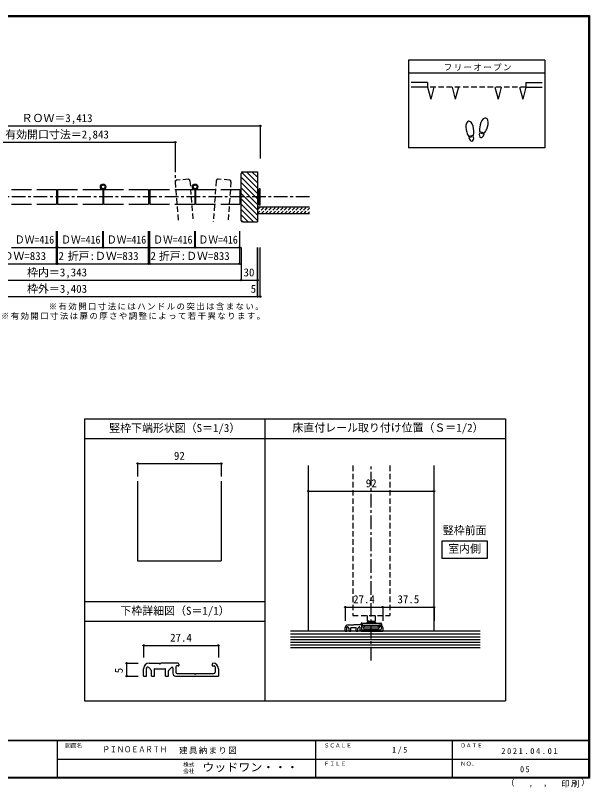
# Model space of a CAD drawing. Units: millimetres, scale not verified, with parts at other scales. Extents: x -973 to 977, y -718 to 696.
# Drawn here: x -75 to 977, y -718 to 696 of the extents above; entities that cross this region are included whole.
import ezdxf
from ezdxf.enums import TextEntityAlignment as Align

# ---------------------------------------------------------------- set-up
doc = ezdxf.new("R2010")
doc.units = ezdxf.units.MM
doc.header["$LTSCALE"] = 5
doc.header["$PDMODE"] = 32
doc.header["$PDSIZE"] = 2.5
for name, pattern in [('CHAIN1', [8, 5, -1, 1, -1]), ('DASHED1', [1.8, 1.2, -0.6]), ('DASHED2', [3, 2, -1])]:
    doc.linetypes.add(name, pattern=pattern)
for name, color, linetype in [('0-0_補助線', 7, 'Continuous'), ('0-1_通り芯', 4, 'CHAIN1'), ('0-3_仕上げ', 2, 'Continuous'), ('0-4_枠', 7, 'Continuous'), ('0-6_扉', 6, 'Continuous'), ('0-7_金物', 7, 'Continuous'), ('0-8_戸当り', 2, 'Continuous'), ('0-A_文字', 7, 'Continuous'), ('0-B_寸法', 7, 'Continuous'), ('0-C_ハッチ', 4, 'Continuous'), ('1-1_通り芯', 4, 'CHAIN1'), ('1-3_仕上げ', 7, 'Continuous'), ('1-4_枠', 3, 'Continuous'), ('1-6_扉', 7, 'DASHED2'), ('1-A_文字', 7, 'Continuous'), ('1-B_寸法', 7, 'Continuous'), ('F-1_枠', 6, 'Continuous'), ('F-A_文字', 7, 'Continuous')]:
    doc.layers.add(name, color=color, linetype=linetype)
doc.styles.add('ＭＳ ゴシック', font='')
doc.styles.get('ＭＳ ゴシック').set_extended_font_data('MS Gothic')

# ---------------------------------------------------------------- blocks, each defined once
blk = doc.blocks.new('03')
at = {"layer": '0-0_補助線'}
for p, q in [((-2.83, 6.407), (-2.83, 2.368)), ((3.17, 2.368), (3.17, 6.407)), ((-7.33, -0.352), (-7.33, 0.348)), ((-6.83, 0.848), (3.17, 0.848)), ((-2.83, 2.368), (3.17, 2.368)), ((-1.58, 2.148), (-2.83, 2.368)), ((-2.33, 1.848), (-2.83, 1.348)), ((-2.83, 0.848), (-2.83, 1.348)), ((3.17, 1.348), (-2.83, 1.348)), ((-2.33, 1.848), (2.67, 1.848)), ((-1.58, 2.148), (1.92, 2.148)), ((-1.58, 2.148), (-1.58, 1.848)), ((1.92, 2.148), (3.17, 2.368)), ((1.92, 2.148), (1.92, 1.848)), ((3.17, 1.348), (2.67, 1.848)), ((3.17, 1.348), (3.17, 0.848)), ((3.17, 0.848), (7.17, 0.848)), ((7.67, 0.348), (7.67, -0.352)), ((-7.33, -0.352), (-6.459, -0.352)), ((-6.459, -0.352), (-5.008, -0.582)), ((-5.008, -0.582), (-4.88, -0.602)), ((-4.88, -1.752), (-4.88, -0.602)), ((-4.88, -0.613), (5.22, -0.613)), ((-4.88, -1.952), (5.22, -1.952)), ((-4.83, -3.452), (5.17, -3.452)), ((5.22, -0.602), (6.8, -0.352)), ((5.22, -0.602), (5.22, -1.752)), ((6.8, -0.352), (7.67, -0.352))]:
    blk.add_line(p, q, dxfattribs=at)
for points in [[(-5.63, -2.652), (-5.63, -1.952), (-5.08, -1.952)], [(-5.08, -1.952), (-4.88, -1.952), (-4.88, -1.752)], [(5.22, -1.752), (5.22, -1.952), (5.42, -1.952)], [(5.42, -1.952), (5.97, -1.952), (5.97, -2.652)]]:
    blk.add_lwpolyline(points, dxfattribs=at)
for centre, radius, start, end in [((-6.83, 0.348), 0.5, 90, 180), ((7.17, 0.348), 0.5, 0, 90), ((-4.83, -2.652), 0.8, 180, 270), ((5.17, -2.652), 0.8, 270, 0)]:
    blk.add_arc(centre, radius, start, end, dxfattribs=at)

msp = doc.modelspace()

# ---------------------------------------------------------------- linework, layer by layer
at = {"layer": '0-0_補助線', "color": 3}
for p, q in [((51.653, -42.617), (382.598, -42.617)), ((382.598, -42.617), (822.598, -42.617)), ((382.598, -559.133), (382.598, -42.617)), ((822.598, -42.617), (822.598, -559.133)), ((51.653, -78.617), (382.598, -78.617)), ((382.598, -78.617), (822.598, -78.617)), ((148.928, -156.894), (148.928, -302.776)), ((302.262, -156.894), (302.262, -302.776)), ((148.928, -302.776), (302.262, -302.776)), ((51.653, -377.281), (382.598, -377.281)), ((51.653, -413.281), (382.598, -413.281))]:
    msp.add_line(p, q, dxfattribs=at)
at = {"layer": '0-0_補助線', "color": 4}
for p, q in [((148.928, -124.637), (148.928, -148.561)), ((148.928, -124.637), (302.262, -124.637)), ((302.262, -124.637), (302.262, -148.561)), ((160.041, -457.596), (297.041, -457.596)), ((160.041, -457.596), (160.041, -479.65)), ((297.041, -457.596), (297.041, -479.65)), ((128.767, -490.179), (128.767, -513.679)), ((128.767, -490.179), (150.06, -490.179)), ((128.767, -513.679), (150.06, -513.679))]:
    msp.add_line(p, q, dxfattribs=at)
at = {"layer": '0-0_補助線'}
for p, q in [((534.427, -419.81), (543.677, -419.81)), ((544.427, -420.56), (543.677, -419.81)), ((544.427, -420.56), (545.177, -419.81)), ((560.927, -419.81), (545.177, -419.81)), ((552.397, -426.215), (554.897, -423.715)), ((558.927, -423.06), (558.927, -428.06)), ((561.177, -422.31), (559.677, -422.31)), ((561.677, -420.56), (561.677, -421.81)), ((592.177, -420.56), (592.177, -421.81)), ((592.177, -420.56), (592.177, -421.81)), ((592.677, -422.31), (594.177, -422.31)), ((594.927, -423.06), (594.927, -428.06)), ((529.427, -431.56), (529.427, -424.81)), ((529.427, -431.56), (531.927, -431.56)), ((531.927, -431.56), (531.927, -424.702)), ((536.677, -431.56), (539.427, -431.56)), ((539.427, -431.56), (539.427, -425.06)), ((539.677, -424.81), (549.177, -424.81)), ((549.427, -431.56), (549.427, -425.06)), ((549.427, -431.56), (552.177, -431.56)), ((552.177, -431.56), (552.177, -426.745)), ((556.177, -424.245), (556.177, -429.06)), ((558.677, -431.56), (597.927, -431.56)), ((560.177, -429.31), (576.177, -429.31)), ((576.927, -430.06), (576.177, -429.31)), ((597.927, -424.81), (597.927, -431.56)), ((170.041, -490.179), (188.541, -490.179)), ((190.041, -491.679), (188.541, -490.179)), ((190.041, -491.679), (191.541, -490.179)), ((223.041, -490.179), (191.541, -490.179)), ((224.541, -491.679), (224.541, -494.179)), ((285.541, -491.679), (285.541, -494.179)), ((160.041, -513.679), (160.041, -500.179)), ((165.041, -513.679), (165.041, -499.965)), ((180.041, -513.679), (180.041, -500.679)), ((180.541, -500.179), (199.541, -500.179)), ((200.041, -513.679), (200.041, -500.679)), ((205.541, -513.679), (205.541, -504.051)), ((205.981, -502.99), (210.981, -497.99)), ((213.541, -499.051), (213.541, -508.679)), ((219.041, -496.679), (219.041, -506.679)), ((223.541, -495.179), (220.541, -495.179)), ((286.541, -495.179), (289.541, -495.179)), ((291.041, -496.679), (291.041, -506.679)), ((297.041, -500.179), (297.041, -513.679)), ((160.041, -513.679), (165.041, -513.679)), ((174.541, -513.679), (180.041, -513.679)), ((200.041, -513.679), (205.541, -513.679)), ((218.541, -513.679), (297.041, -513.679)), ((221.541, -509.179), (253.541, -509.179)), ((255.041, -510.679), (253.541, -509.179))]:
    msp.add_line(p, q, dxfattribs=at)
at = {"layer": '0-0_補助線', "color": 3}
msp.add_lwpolyline([(51.653, -42.617), (51.653, -559.133), (822.598, -559.133)], dxfattribs=at)
at = {"layer": '0-0_補助線'}
for points in [[(536.677, -431.56), (536.677, -426.435), (534.061, -423.819)], [(576.927, -430.06), (577.677, -429.31), (593.677, -429.31)], [(174.541, -513.679), (174.541, -503.429), (169.309, -498.197)], [(255.041, -510.679), (256.541, -509.179), (288.541, -509.179)]]:
    msp.add_lwpolyline(points, dxfattribs=at)
for centre, radius, start, end in [((534.427, -424.81), 5, 90, 180), ((533.177, -424.702), 1.25, 45, 180), ((555.427, -424.245), 0.75, 360, 135), ((559.677, -423.06), 0.75, 90, 180), ((560.927, -420.56), 0.75, 360, 90), ((561.177, -421.81), 0.5, 270, 360), ((592.927, -420.56), 0.75, 90, 180), ((592.677, -421.81), 0.5, 180, 270), ((592.927, -424.81), 5, 360, 90), ((594.177, -423.06), 0.75, 0, 90), ((539.677, -425.06), 0.25, 90, 180), ((549.177, -425.06), 0.25, 0, 90), ((552.927, -426.745), 0.75, 135, 180), ((558.677, -429.06), 2.5, 180, 270), ((560.177, -428.06), 1.25, 180, 270), ((593.677, -428.06), 1.25, 270, 0), ((170.041, -500.179), 10, 90, 180), ((223.041, -491.679), 1.5, 360, 90), ((223.541, -494.179), 1, 270, 360), ((287.041, -491.679), 1.5, 90, 180), ((286.541, -494.179), 1, 180, 270), ((287.041, -500.179), 10, 360, 90), ((167.541, -499.965), 2.5, 45, 180), ((180.541, -500.679), 0.5, 90, 180), ((199.541, -500.679), 0.5, 0, 90), ((207.041, -504.051), 1.5, 135, 180), ((212.041, -499.051), 1.5, 360, 135), ((218.541, -508.679), 5, 180, 270), ((220.541, -496.679), 1.5, 90, 180), ((221.541, -506.679), 2.5, 180, 270), ((288.541, -506.679), 2.5, 270, 0), ((289.541, -496.679), 1.5, 0, 90)]:
    msp.add_arc(centre, radius, start, end, dxfattribs=at)
for p in [(148.928, -124.637), (302.262, -124.637), (160.041, -457.596), (297.041, -457.596), (128.767, -490.179), (128.767, -513.679)]:
    msp.add_point(p, dxfattribs=at)
at = {"layer": '0-1_通り芯'}
for p, q in [((217.97, 433.658), (217.97, 391.422)), ((463.653, 363.658), (-460.347, 363.658))]:
    msp.add_line(p, q, dxfattribs=at)
at = {"layer": '0-3_仕上げ'}
for p, q in [((368.653, 345.658), (463.797, 345.658)), ((368.653, 333.158), (463.797, 333.158))]:
    msp.add_line(p, q, dxfattribs=at)
at = {"layer": '0-4_枠', "color": 3}
for p, q in [((338.653, 320.658), (338.653, 406.658)), ((341.653, 409.658), (368.653, 409.658)), ((368.653, 409.658), (368.653, 317.658)), ((341.653, 317.658), (368.653, 317.658))]:
    msp.add_line(p, q, dxfattribs=at)
for centre, start, end in [((341.653, 406.658), 90, 180), ((341.653, 320.658), 180, 270)]:
    msp.add_arc(centre, 3, start, end, dxfattribs=at)
at = {"layer": '0-6_扉', "color": 2, "linetype": 'DASHED2'}
for p, q in [((317.281, 394.413), (296.341, 396.004)), ((217.97, 390.967), (223.541, 317.658)), ((241.673, 395.777), (220.734, 394.186)), ((244.892, 393.013), (250.619, 317.658)), ((293.123, 393.24), (287.378, 317.658)), ((320.045, 391.194), (314.456, 317.658))]:
    msp.add_line(p, q, dxfattribs=at)
at = {"layer": '0-6_扉'}
for p, q in [((-82.097, 377.158), (-45.472, 377.158)), ((-35.472, 377.158), (0.653, 377.158)), ((0.653, 377.158), (0.653, 350.158)), ((2.653, 377.158), (2.653, 350.158)), ((2.653, 377.158), (38.778, 377.158)), ((86.403, 377.158), (86.403, 350.158)), ((86.403, 377.158), (123.028, 377.158)), ((133.028, 377.158), (169.153, 377.158)), ((169.153, 377.158), (169.153, 350.158)), ((171.153, 377.158), (171.153, 350.158)), ((171.153, 377.158), (207.278, 377.158)), ((217.278, 377.158), (253.903, 377.158)), ((253.903, 377.158), (253.903, 350.158)), ((254.903, 377.158), (254.903, 350.158)), ((254.903, 377.158), (291.528, 377.158)), ((301.528, 377.158), (336.153, 377.158)), ((336.153, 377.158), (336.153, 350.158)), ((-82.097, 350.158), (-45.472, 350.158)), ((-35.472, 350.158), (0.653, 350.158)), ((2.653, 350.158), (38.778, 350.158)), ((48.778, 350.158), (85.403, 350.158)), ((86.403, 350.158), (123.028, 350.158)), ((133.028, 350.158), (169.153, 350.158)), ((171.153, 350.158), (207.278, 350.158)), ((217.278, 350.158), (253.903, 350.158)), ((254.903, 350.158), (291.528, 350.158)), ((301.528, 350.158), (336.153, 350.158))]:
    msp.add_line(p, q, dxfattribs=at)
msp.add_lwpolyline([(48.778, 377.158), (85.403, 377.158), (85.403, 350.158)], dxfattribs=at)
at = {"layer": '0-6_扉', "color": 2, "linetype": 'DASHED2'}
for centre, start, end in [((296.114, 393.013), 85.65398, 175.65398), ((220.961, 391.194), 94.34602, 184.34602), ((241.901, 392.786), 4.34602, 94.34602), ((317.053, 391.422), 355.65398, 85.65398)]:
    msp.add_arc(centre, 3, start, end, dxfattribs=at)
at = {"layer": '0-7_金物'}
for p, q in [((368.653, 372.658), (369.653, 372.658)), ((369.653, 353.658), (369.653, 373.658)), ((371.653, 373.658), (369.653, 373.658)), ((373.653, 378.658), (371.653, 378.658)), ((371.653, 348.658), (371.653, 378.658)), ((373.653, 348.658), (373.653, 378.658)), ((369.653, 354.658), (368.653, 354.658)), ((371.653, 353.658), (369.653, 353.658)), ((373.653, 348.658), (371.653, 348.658))]:
    msp.add_line(p, q, dxfattribs=at)
for centre, radius in [((85.903, 382.158), 5), ((85.903, 382.158), 3.5), ((254.403, 382.158), 5), ((254.403, 382.158), 3.5)]:
    msp.add_circle(centre, radius, dxfattribs=at)
at = {"layer": '0-8_戸当り'}
for p, q in [((679.986, 573.251), (649.986, 573.251)), ((679.986, 573.251), (679.986, 564.251)), ((859.986, 573.251), (859.986, 564.251)), ((859.986, 573.251), (889.986, 573.251)), ((679.986, 564.251), (649.986, 564.251)), ((679.986, 564.251), (685.81, 542.517)), ((691.633, 564.251), (685.81, 542.517)), ((724.986, 564.251), (730.81, 542.517)), ((736.633, 564.251), (730.81, 542.517)), ((803.339, 564.251), (809.163, 542.517)), ((814.986, 564.251), (809.163, 542.517)), ((848.339, 564.251), (854.163, 542.517)), ((859.986, 564.251), (854.163, 542.517)), ((859.986, 564.251), (889.986, 564.251))]:
    msp.add_line(p, q, dxfattribs=at)
at = {"layer": '0-8_戸当り', "color": 7, "linetype": 'DASHED2'}
msp.add_line((859.986, 564.251), (679.986, 564.251), dxfattribs=at)
at = {"layer": '0-8_戸当り', "color": 3}
for p, q in [((784.022, 480.235), (775.542, 482.507)), ((764.011, 475.878), (755.365, 474.353)), ((764.376, 473.81), (755.73, 472.285)), ((783.479, 478.206), (774.998, 480.478))]:
    msp.add_line(p, q, dxfattribs=at)
for centre, major_axis, ratio, start_param, end_param in [((783.267, 494.378), (3.644, 13.601), 0.5, 4.34059143, 8.22577918), ((757.35, 488.377), (-2.445, 13.867), 0.5, 4.34059143, 8.22577918), ((757.42, 487.981), (-2.963, 16.802), 0.4, 1.85063327, 2.44287679), ((757.42, 487.981), (-2.963, 16.802), 0.4, 3.84030852, 4.43255203), ((783.163, 493.989), (4.416, 16.48), 0.4, 1.85063327, 2.44287679), ((783.163, 493.989), (4.416, 16.48), 0.4, 3.84030852, 4.43255203), ((760.053, 473.047), (-1.27, 7.205), 0.6, 1.57079633, 4.71238898), ((779.238, 479.342), (1.894, 7.067), 0.6, 1.57079633, 4.71238898)]:
    msp.add_ellipse(centre, major_axis=major_axis, ratio=ratio, start_param=start_param, end_param=end_param, dxfattribs=at)
at = {"layer": '0-A_文字', "color": 3}
for p, q in [((644.986, 614.167), (644.986, 453.167)), ((894.986, 614.167), (644.986, 614.167)), ((894.986, 614.167), (894.986, 453.167)), ((894.986, 590.167), (644.986, 590.167)), ((894.986, 453.167), (644.986, 453.167))]:
    msp.add_line(p, q, dxfattribs=at)
at = {"layer": '0-B_寸法', "color": 4}
for p, q in [((-370.347, 493.658), (373.653, 493.658)), ((373.653, 493.658), (373.653, 433.658)), ((-214.664, 463.658), (217.97, 463.658)), ((217.97, 463.658), (217.97, 433.658)), ((0.653, 271.158), (0.653, 301.158)), ((2.653, 271.158), (2.653, 301.158)), ((85.403, 271.158), (85.403, 301.158)), ((86.403, 271.158), (86.403, 301.158)), ((169.153, 271.158), (169.153, 301.158)), ((171.153, 271.158), (171.153, 301.158)), ((253.903, 271.158), (253.903, 301.158)), ((254.903, 271.158), (254.903, 301.158)), ((336.153, 271.158), (336.153, 301.158)), ((-82.097, 271.158), (0.653, 271.158)), ((0.653, 241.158), (0.653, 271.158)), ((2.653, 241.158), (2.653, 271.158)), ((2.653, 271.158), (85.403, 271.158)), ((86.403, 271.158), (169.153, 271.158)), ((169.153, 241.158), (169.153, 271.158)), ((171.153, 241.158), (171.153, 271.158)), ((171.153, 271.158), (253.903, 271.158)), ((254.903, 271.158), (336.153, 271.158)), ((336.153, 241.158), (336.153, 271.158)), ((338.653, 271.158), (338.653, 211.158)), ((368.653, 271.158), (368.653, 181.158)), ((368.653, 181.158), (368.653, 271.158)), ((373.653, 181.158), (373.653, 271.158)), ((-332.847, 241.158), (336.153, 241.158)), ((-365.347, 211.158), (368.653, 211.158)), ((-370.347, 181.158), (368.653, 181.158)), ((368.653, 181.158), (373.653, 181.158))]:
    msp.add_line(p, q, dxfattribs=at)
at = {"layer": '0-B_寸法'}
for p in [(373.653, 493.658), (217.97, 463.658), (0.653, 271.158), (2.653, 271.158), (85.403, 271.158), (86.403, 271.158), (169.153, 271.158), (171.153, 271.158), (253.903, 271.158), (254.903, 271.158), (336.153, 271.158), (0.653, 241.158), (2.653, 241.158), (169.153, 241.158), (171.153, 241.158), (336.153, 241.158), (338.653, 211.158), (368.653, 211.158), (368.653, 181.158), (368.653, 181.158), (373.653, 181.158)]:
    msp.add_point(p, dxfattribs=at)
at = {"layer": '0-C_ハッチ'}
for p, q in [((368.653, 369.782), (338.653, 399.782)), ((368.653, 379.681), (340.165, 408.169)), ((368.653, 389.581), (348.576, 409.658)), ((368.653, 399.48), (358.476, 409.658)), ((368.653, 409.38), (368.375, 409.658)), ((368.653, 359.882), (338.653, 389.882)), ((368.653, 349.983), (338.653, 379.983)), ((368.653, 340.083), (338.653, 370.083)), ((368.653, 330.184), (338.653, 360.184)), ((368.653, 320.284), (338.653, 350.284)), ((361.38, 317.658), (338.653, 340.385)), ((351.481, 317.658), (338.653, 330.485)), ((341.581, 317.658), (338.653, 320.586))]:
    msp.add_line(p, q, dxfattribs=at)
at = {"layer": '0-C_ハッチ', "linetype": 'DASHED1'}
for p, q in [((338.42, 345.365), (338.127, 345.658)), ((368.653, 339.979), (374.332, 345.658)), ((368.903, 333.158), (381.403, 345.658)), ((375.974, 333.158), (388.474, 345.658)), ((383.045, 333.158), (395.545, 345.658)), ((390.116, 333.158), (402.616, 345.658)), ((397.187, 333.158), (409.687, 345.658)), ((404.258, 333.158), (416.758, 345.658)), ((411.329, 333.158), (423.829, 345.658)), ((418.4, 333.158), (430.9, 345.658)), ((425.471, 333.158), (437.971, 345.658)), ((432.542, 333.158), (445.042, 345.658)), ((439.613, 333.158), (452.113, 345.658)), ((446.684, 333.158), (459.184, 345.658)), ((453.755, 333.158), (463.653, 343.055)), ((460.826, 333.158), (463.653, 335.984))]:
    msp.add_line(p, q, dxfattribs=at)
at = {"layer": '1-1_通り芯'}
msp.add_line((576.927, -484.932), (576.927, -128.309), dxfattribs=at)
at = {"layer": '1-3_仕上げ', "color": 2}
for p, q in [((776.348, -431.56), (428.848, -431.56)), ((428.848, -461.56), (776.348, -461.56))]:
    msp.add_line(p, q, dxfattribs=at)
at = {"layer": '1-3_仕上げ'}
for p, q in [((428.848, -436.56), (776.348, -436.56)), ((428.848, -441.56), (776.348, -441.56)), ((428.848, -446.56), (776.348, -446.56)), ((428.848, -451.56), (776.348, -451.56)), ((428.848, -456.56), (776.348, -456.56))]:
    msp.add_line(p, q, dxfattribs=at)
at = {"layer": '1-4_枠'}
for p, q in [((461.927, -431.56), (461.927, -128.309)), ((691.927, -431.56), (691.927, -128.309))]:
    msp.add_line(p, q, dxfattribs=at)
at = {"layer": '1-6_扉'}
for p, q in [((543.177, -128.309), (543.177, -402.81)), ((610.677, -128.309), (610.677, -402.81)), ((543.177, -402.81), (610.677, -402.81))]:
    msp.add_line(p, q, dxfattribs=at)
at = {"layer": '1-A_文字'}
for p, q in [((706.591, -298.383), (706.591, -266.003)), ((706.591, -266.003), (789.184, -266.003)), ((789.184, -266.003), (789.184, -298.383)), ((789.184, -298.383), (706.591, -298.383))]:
    msp.add_line(p, q, dxfattribs=at)
at = {"layer": '1-B_寸法', "color": 4}
for p, q in [((461.927, -174.922), (691.927, -174.922)), ((529.427, -387.31), (597.927, -387.31)), ((529.427, -387.31), (529.427, -412.31)), ((597.927, -387.31), (597.927, -412.31)), ((597.927, -387.31), (691.927, -387.31)), ((691.927, -387.31), (691.927, -412.31))]:
    msp.add_line(p, q, dxfattribs=at)
at = {"layer": '1-B_寸法'}
for p in [(461.927, -174.922), (691.927, -174.922), (529.427, -387.31), (597.927, -387.31), (691.927, -387.31)]:
    msp.add_point(p, dxfattribs=at)
at = {"layer": 'F-1_枠'}
for p, q in [((-973.347, 695.833), (976.653, 695.833)), ((-973.347, 695), (976.653, 695)), ((-973.347, 694.167), (976.653, 694.167)), ((974.986, 695.833), (974.986, -700.833)), ((975.82, 695.833), (975.82, -700.833)), ((976.653, 695.833), (976.653, -700.833)), ((976.653, -631.667), (-973.347, -631.667)), ((976.653, -632.5), (-973.347, -632.5)), ((1.653, -632.5), (1.653, -699.167)), ((474.986, -632.5), (474.986, -699.167)), ((724.986, -632.5), (724.986, -699.167)), ((1.653, -665.833), (974.986, -665.834)), ((976.653, -699.167), (-973.347, -699.167)), ((976.653, -700), (-973.347, -700)), ((976.653, -700.833), (-973.347, -700.833))]:
    msp.add_line(p, q, dxfattribs=at)

# ---------------------------------------------------------------- block references
at = {"layer": '0-0_補助線', "xscale": 2.5, "yscale": 2.5}
msp.add_blockref('03', (576.501, -418.827), dxfattribs=at)

# ---------------------------------------------------------------- texts
at = {"layer": '0-0_補助線', "style": 'ＭＳ ゴシック'}
for s, p in [('竪枠下端形状図（S＝1/3）', (97.126, -71.244)), ('床直付レール取り付け位置（Ｓ＝1/2）', (432.598, -70.707)), ('92', (215.595, -122.137)), ('下枠詳細図（S＝1/1）', (117.672, -405.908)), ('27.4', (208.541, -455.096))]:
    msp.add_text(s, height=14.66, dxfattribs=at).set_placement(p, align=Align.BOTTOM_LEFT)
msp.add_text('5', height=14.66, rotation=90, dxfattribs=at).set_placement((126.267, -508.507), align=Align.BOTTOM_LEFT)
at = {"layer": '0-A_文字', "char_height": 11, "attachment_point": 7, "style": 'ＭＳ ゴシック'}
for s, insert in [('\\T1.17;フリーオープン', (709.986, 594.667)), ('\\T1.17;※有効開口寸法にはハンドルの突出は含まない。', (-13.847, 156.158)), ('\\T1.17;※有効開口寸法は扉の厚さや調整によって若干異なります。', (-101.347, 138.658))]:
    msp.add_mtext(s, dxfattribs=dict(at, insert=insert))
at = {"layer": '0-B_寸法', "style": 'ＭＳ ゴシック'}
for s, p in [('ＲＯＷ＝3,413', (-63.347, 496.158)), ('有効開口寸法＝2,843', (-93.347, 466.158)), ('折戸:ＤＷ=833', (-148.347, 243.658)), ('2', (4.153, 243.658)), ('折戸:ＤＷ=833', (21.045, 243.658)), ('2', (172.653, 243.658)), ('折戸:ＤＷ=833', (187.903, 243.658)), ('枠内＝3,343', (-53.347, 213.658)), ('30', (343.028, 213.658)), ('枠外＝3,403', (-53.347, 183.658)), ('5', (356.153, 183.658))]:
    msp.add_text(s, height=14.66, dxfattribs=at).set_placement(p, align=Align.BOTTOM_LEFT)
at = {"layer": '0-B_寸法', "style": 'ＭＳ ゴシック', "width": 0.9}
for p in [(-75.722, 273.658), (9.028, 273.658), (92.778, 273.658), (177.528, 273.658), (260.528, 273.658)]:
    msp.add_text('ＤＷ=416', height=14.66, dxfattribs=at).set_placement(p, align=Align.BOTTOM_LEFT)
at = {"layer": '1-A_文字', "style": 'ＭＳ ゴシック'}
for s, p in [('竪枠前面', (707.887, -258.641)), ('室内側', (717.887, -292.193))]:
    msp.add_text(s, height=14.66, dxfattribs=at).set_placement(p, align=Align.BOTTOM_LEFT)
at = {"layer": '1-B_寸法', "style": 'ＭＳ ゴシック'}
for s, p in [('92', (566.927, -172.422)), ('27.4', (543.677, -384.81)), ('37.5', (624.927, -384.81))]:
    msp.add_text(s, height=14.66, dxfattribs=at).set_placement(p, align=Align.BOTTOM_LEFT)
at = {"layer": 'F-A_文字', "style": 'ＭＳ ゴシック'}
for s, height, p in [('図面名', 7.331, (16.653, -646.667)), ('ＳＣＡＬＥ', 7.331, (489.986, -646.667)), ('ＤＡＴＥ', 7.331, (739.986, -646.667)), ('株式', 7.331, (232.486, -681.5)), ('ＦＩＬＥ', 7.331, (489.986, -680)), ('ＮＯ．', 7.331, (739.986, -680.001)), ('会社', 7.331, (232.486, -693.5)), ('（', 11, (823.992, -718.052)), ('）', 11, (961.387, -717.355)), (',', 11, (865.199, -718.052)), (',', 11, (891.686, -717.588))]:
    msp.add_text(s, height=height, dxfattribs=at).set_placement(p, align=Align.BOTTOM_LEFT)
for s, height, width, p in [('ＰＩＮＯＥＡＲＴＨ', 11, 0.85, (84.986, -656.667)), ('ウッドワン・・・', 14.66, 1.1, (267.486, -692.5))]:
    msp.add_text(s, height=height, dxfattribs=dict(at, width=width)).set_placement(p, align=Align.BOTTOM_LEFT)
at = {"layer": 'F-A_文字', "char_height": 11, "attachment_point": 7, "style": 'ＭＳ ゴシック'}
for s, insert in [('\\T1.17;建具納まり図', (224.986, -656.667)), ('\\T1.38;\\W0.9;1/5', (614.986, -656.667)), ('\\T1.39;\\W0.85;2021.04.01', (814.986, -656.667)), ('\\T1.36;\\W0.9;05', (849.361, -690.001)), ('\\T1.17;印刷', (924.678, -717.82))]:
    msp.add_mtext(s, dxfattribs=dict(at, insert=insert))

doc.saveas('drawing.dxf')
